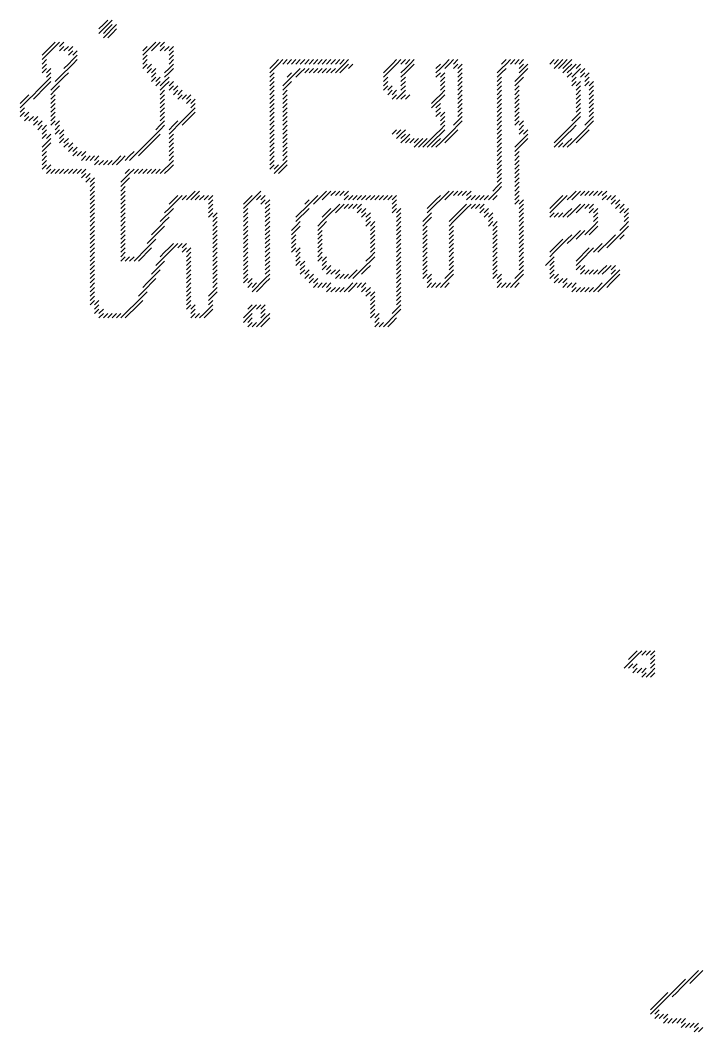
# Model space of a CAD drawing. Header units: metres. Extents: x 526 to 1383, y 73 to 1012.
# Drawn here: x 560 to 715.5, y 778 to 1009 of the extents above; entities that cross this region are included whole.
import ezdxf

# ---------------------------------------------------------------- set-up
doc = ezdxf.new("R2010")
doc.units = ezdxf.units.M

msp = doc.modelspace()

# ---------------------------------------------------------------- linework, layer by layer
for p, q in [((578, 1007), (579, 1008)), ((579, 1008), (580, 1009)), ((579, 1007), (580, 1008)), ((580, 1008), (581, 1009)), ((580, 1007), (581, 1008)), ((581, 1007), (582, 1008)), ((578, 1006), (579, 1007)), ((579, 1006), (580, 1007)), ((579, 1005), (580, 1006)), ((580, 1006), (581, 1007)), ((580, 1005), (581, 1006)), ((581, 1006), (582, 1007)), ((566, 1002), (567, 1003)), ((567, 1003), (568, 1004)), ((567, 1002), (568, 1003)), ((568, 1003), (569, 1004)), ((569, 1003), (570, 1004)), ((569, 1002), (570, 1003)), ((570, 1002), (571, 1003)), ((571, 1002), (572, 1003)), ((588, 1002), (589, 1003)), ((589, 1002), (590, 1003)), ((590, 1003), (591, 1004)), ((590, 1002), (591, 1003)), ((591, 1003), (592, 1004)), ((592, 1003), (593, 1004)), ((592, 1002), (593, 1003)), ((593, 1002), (594, 1003)), ((594, 1002), (595, 1003)), ((565, 1001), (566, 1002)), ((565, 1000), (566, 1001)), ((566, 1001), (567, 1002)), ((571, 1001), (572, 1002)), ((572, 1001), (573, 1002)), ((572, 1000), (573, 1001)), ((588, 1001), (589, 1002)), ((588, 1000), (589, 1001)), ((594, 1001), (595, 1002)), ((594, 1000), (595, 1001)), ((565, 999), (566, 1000)), ((565, 998), (566, 999)), ((565, 997), (566, 998)), ((566, 997), (567, 998)), ((570, 998), (571, 999)), ((570, 997), (571, 998)), ((571, 999), (572, 1000)), ((571, 998), (572, 999)), ((572, 999), (573, 1000)), ((588, 999), (589, 1000)), ((588, 998), (589, 999)), ((589, 998), (590, 999)), ((589, 997), (590, 998)), ((590, 997), (591, 998)), ((593, 997), (594, 998)), ((594, 999), (595, 1000)), ((594, 998), (595, 999)), ((594, 997), (595, 998)), ((617, 998), (618, 999)), ((617, 997), (618, 998)), ((618, 999), (619, 1000)), ((618, 998), (619, 999)), ((619, 999), (620, 1000)), ((620, 999), (621, 1000)), ((621, 999), (622, 1000)), ((622, 999), (623, 1000)), ((623, 999), (624, 1000)), ((623, 997), (624, 998)), ((624, 999), (625, 1000)), ((624, 997), (625, 998)), ((625, 999), (626, 1000)), ((625, 997), (626, 998)), ((626, 999), (627, 1000)), ((626, 997), (627, 998)), ((627, 999), (628, 1000)), ((627, 997), (628, 998)), ((628, 999), (629, 1000)), ((628, 997), (629, 998)), ((629, 999), (630, 1000)), ((629, 997), (630, 998)), ((630, 999), (631, 1000)), ((630, 997), (631, 998)), ((631, 999), (632, 1000)), ((631, 997), (632, 998)), ((632, 999), (633, 1000)), ((632, 997), (633, 998)), ((633, 999), (634, 1000)), ((633, 998), (634, 999)), ((633, 997), (634, 998)), ((634, 999), (635, 1000)), ((634, 998), (635, 999)), ((635, 998), (636, 999)), ((643, 997), (644, 998)), ((644, 998), (645, 999)), ((644, 997), (645, 998)), ((645, 999), (646, 1000)), ((645, 998), (646, 999)), ((646, 999), (647, 1000)), ((647, 999), (648, 1000)), ((647, 997), (648, 998)), ((648, 999), (649, 1000)), ((648, 998), (649, 999)), ((648, 997), (649, 998)), ((649, 999), (650, 1000)), ((649, 998), (650, 999)), ((655, 998), (656, 999)), ((655, 997), (656, 998)), ((656, 998), (657, 999)), ((657, 999), (658, 1000)), ((657, 998), (658, 999)), ((658, 999), (659, 1000)), ((659, 999), (660, 1000)), ((659, 998), (660, 999)), ((660, 998), (661, 999)), ((660, 997), (661, 998)), ((669, 997), (670, 998)), ((670, 999), (671, 1000)), ((670, 998), (671, 999)), ((670, 997), (671, 998)), ((671, 999), (672, 1000)), ((672, 999), (673, 1000)), ((673, 999), (674, 1000)), ((674, 999), (675, 1000)), ((674, 998), (675, 999)), ((674, 997), (675, 998)), ((675, 998), (676, 999)), ((675, 997), (676, 998)), ((681, 999), (682, 1000)), ((682, 999), (683, 1000)), ((682, 998), (683, 999)), ((683, 999), (684, 1000)), ((683, 998), (684, 999)), ((684, 999), (685, 1000)), ((684, 998), (685, 999)), ((684, 997), (685, 998)), ((685, 999), (686, 1000)), ((685, 998), (686, 999)), ((685, 997), (686, 998)), ((686, 998), (687, 999)), ((687, 998), (688, 999)), ((687, 997), (688, 998)), ((688, 997), (689, 998)), ((566, 996), (567, 997)), ((566, 995), (567, 996)), ((568, 995), (569, 996)), ((569, 996), (570, 997)), ((569, 995), (570, 996)), ((570, 996), (571, 997)), ((590, 996), (591, 997)), ((590, 995), (591, 996)), ((591, 995), (592, 996)), ((593, 996), (594, 997)), ((593, 995), (594, 996)), ((617, 996), (618, 997)), ((617, 995), (618, 996)), ((621, 996), (622, 997)), ((621, 995), (622, 996)), ((622, 996), (623, 997)), ((623, 996), (624, 997)), ((643, 996), (644, 997)), ((643, 995), (644, 996)), ((647, 996), (648, 997)), ((647, 995), (648, 996)), ((655, 996), (656, 997)), ((656, 996), (657, 997)), ((656, 995), (657, 996)), ((660, 996), (661, 997)), ((660, 995), (661, 996)), ((669, 996), (670, 997)), ((669, 995), (670, 996)), ((673, 995), (674, 996)), ((674, 996), (675, 997)), ((674, 995), (675, 996)), ((685, 996), (686, 997)), ((686, 996), (687, 997)), ((686, 995), (687, 996)), ((688, 996), (689, 997)), ((689, 996), (690, 997)), ((689, 995), (690, 996)), ((564, 993), (565, 994)), ((565, 994), (566, 995)), ((565, 993), (566, 994)), ((566, 994), (567, 995)), ((567, 993), (568, 994)), ((568, 994), (569, 995)), ((568, 993), (569, 994)), ((591, 994), (592, 995)), ((592, 994), (593, 995)), ((592, 993), (593, 994)), ((593, 994), (594, 995)), ((594, 994), (595, 995)), ((594, 993), (595, 994)), ((595, 993), (596, 994)), ((617, 994), (618, 995)), ((617, 993), (618, 994)), ((620, 994), (621, 995)), ((620, 993), (621, 994)), ((621, 994), (622, 995)), ((643, 994), (644, 995)), ((643, 993), (644, 994)), ((644, 993), (645, 994)), ((647, 994), (648, 995)), ((647, 993), (648, 994)), ((656, 994), (657, 995)), ((656, 993), (657, 994)), ((660, 994), (661, 995)), ((660, 993), (661, 994)), ((669, 994), (670, 995)), ((669, 993), (670, 994)), ((673, 994), (674, 995)), ((673, 993), (674, 994)), ((686, 994), (687, 995)), ((687, 994), (688, 995)), ((687, 993), (688, 994)), ((689, 994), (690, 995)), ((690, 994), (691, 995)), ((690, 993), (691, 994)), ((560, 990), (561, 991)), ((561, 991), (562, 992)), ((561, 990), (562, 991)), ((562, 991), (563, 992)), ((563, 992), (564, 993)), ((563, 991), (564, 992)), ((564, 992), (565, 993)), ((567, 992), (568, 993)), ((567, 991), (568, 992)), ((567, 990), (568, 991)), ((592, 992), (593, 993)), ((592, 991), (593, 992)), ((592, 990), (593, 991)), ((595, 992), (596, 993)), ((596, 992), (597, 993)), ((596, 991), (597, 992)), ((597, 991), (598, 992)), ((598, 991), (599, 992)), ((598, 990), (599, 991)), ((599, 990), (600, 991)), ((617, 992), (618, 993)), ((617, 991), (618, 992)), ((617, 990), (618, 991)), ((620, 992), (621, 993)), ((620, 991), (621, 992)), ((620, 990), (621, 991)), ((644, 992), (645, 993)), ((645, 992), (646, 993)), ((645, 991), (646, 992)), ((646, 991), (647, 992)), ((647, 992), (648, 993)), ((647, 991), (648, 992)), ((648, 991), (649, 992)), ((654, 990), (655, 991)), ((655, 991), (656, 992)), ((655, 990), (656, 991)), ((656, 992), (657, 993)), ((656, 991), (657, 992)), ((660, 992), (661, 993)), ((660, 991), (661, 992)), ((660, 990), (661, 991)), ((669, 992), (670, 993)), ((669, 991), (670, 992)), ((669, 990), (670, 991)), ((673, 992), (674, 993)), ((673, 991), (674, 992)), ((673, 990), (674, 991)), ((687, 992), (688, 993)), ((687, 991), (688, 992)), ((687, 990), (688, 991)), ((690, 992), (691, 993)), ((690, 991), (691, 992)), ((690, 990), (691, 991)), ((560, 989), (561, 990)), ((560, 988), (561, 989)), ((567, 989), (568, 990)), ((567, 988), (568, 989)), ((592, 989), (593, 990)), ((592, 988), (593, 989)), ((599, 989), (600, 990)), ((599, 988), (600, 989)), ((617, 989), (618, 990)), ((617, 988), (618, 989)), ((620, 989), (621, 990)), ((620, 988), (621, 989)), ((654, 989), (655, 990)), ((655, 989), (656, 990)), ((655, 988), (656, 989)), ((660, 989), (661, 990)), ((660, 988), (661, 989)), ((669, 989), (670, 990)), ((669, 988), (670, 989)), ((673, 989), (674, 990)), ((673, 988), (674, 989)), ((687, 989), (688, 990)), ((687, 988), (688, 989)), ((690, 989), (691, 990)), ((690, 988), (691, 989)), ((560, 987), (561, 988)), ((561, 987), (562, 988)), ((561, 986), (562, 987)), ((562, 986), (563, 987)), ((563, 986), (564, 987)), ((567, 987), (568, 988)), ((567, 986), (568, 987)), ((592, 987), (593, 988)), ((592, 986), (593, 987)), ((597, 986), (598, 987)), ((598, 987), (599, 988)), ((598, 986), (599, 987)), ((599, 987), (600, 988)), ((617, 987), (618, 988)), ((617, 986), (618, 987)), ((620, 987), (621, 988)), ((620, 986), (621, 987)), ((655, 987), (656, 988)), ((656, 987), (657, 988)), ((656, 986), (657, 987)), ((660, 987), (661, 988)), ((660, 986), (661, 987)), ((669, 987), (670, 988)), ((669, 986), (670, 987)), ((673, 987), (674, 988)), ((673, 986), (674, 987)), ((686, 986), (687, 987)), ((687, 987), (688, 988)), ((687, 986), (688, 987)), ((690, 987), (691, 988)), ((690, 986), (691, 987)), ((563, 985), (564, 986)), ((564, 985), (565, 986)), ((564, 984), (565, 985)), ((565, 984), (566, 985)), ((567, 985), (568, 986)), ((568, 985), (569, 986)), ((568, 984), (569, 985)), ((591, 984), (592, 985)), ((592, 985), (593, 986)), ((592, 984), (593, 985)), ((594, 984), (595, 985)), ((595, 985), (596, 986)), ((595, 984), (596, 985)), ((596, 985), (597, 986)), ((597, 985), (598, 986)), ((617, 985), (618, 986)), ((617, 984), (618, 985)), ((620, 985), (621, 986)), ((620, 984), (621, 985)), ((656, 985), (657, 986)), ((656, 984), (657, 985)), ((659, 985), (660, 986)), ((659, 984), (660, 985)), ((660, 985), (661, 986)), ((669, 985), (670, 986)), ((669, 984), (670, 985)), ((673, 985), (674, 986)), ((674, 985), (675, 986)), ((674, 984), (675, 985)), ((685, 984), (686, 985)), ((686, 985), (687, 986)), ((686, 984), (687, 985)), ((689, 985), (690, 986)), ((689, 984), (690, 985)), ((690, 985), (691, 986)), ((565, 983), (566, 984)), ((565, 982), (566, 983)), ((566, 982), (567, 983)), ((566, 981), (567, 982)), ((568, 983), (569, 984)), ((569, 983), (570, 984)), ((569, 982), (570, 983)), ((569, 981), (570, 982)), ((570, 981), (571, 982)), ((589, 981), (590, 982)), ((590, 982), (591, 983)), ((590, 981), (591, 982)), ((591, 983), (592, 984)), ((591, 982), (592, 983)), ((594, 983), (595, 984)), ((594, 982), (595, 983)), ((594, 981), (595, 982)), ((617, 983), (618, 984)), ((617, 982), (618, 983)), ((617, 981), (618, 982)), ((620, 983), (621, 984)), ((620, 982), (621, 983)), ((620, 981), (621, 982)), ((645, 983), (646, 984)), ((646, 983), (647, 984)), ((646, 982), (647, 983)), ((647, 983), (648, 984)), ((647, 982), (648, 983)), ((647, 981), (648, 982)), ((648, 982), (649, 983)), ((648, 981), (649, 982)), ((649, 981), (650, 982)), ((650, 981), (651, 982)), ((651, 981), (652, 982)), ((652, 981), (653, 982)), ((653, 981), (654, 982)), ((654, 982), (655, 983)), ((654, 981), (655, 982)), ((655, 983), (656, 984)), ((655, 982), (656, 983)), ((655, 981), (656, 982)), ((656, 983), (657, 984)), ((656, 981), (657, 982)), ((657, 982), (658, 983)), ((657, 981), (658, 982)), ((658, 983), (659, 984)), ((658, 982), (659, 983)), ((659, 983), (660, 984)), ((669, 983), (670, 984)), ((669, 982), (670, 983)), ((669, 981), (670, 982)), ((674, 983), (675, 984)), ((674, 981), (675, 982)), ((675, 983), (676, 984)), ((675, 982), (676, 983)), ((675, 981), (676, 982)), ((682, 981), (683, 982)), ((683, 982), (684, 983)), ((683, 981), (684, 982)), ((684, 983), (685, 984)), ((684, 982), (685, 983)), ((685, 983), (686, 984)), ((685, 981), (686, 982)), ((686, 981), (687, 982)), ((687, 982), (688, 983)), ((687, 981), (688, 982)), ((688, 983), (689, 984)), ((688, 982), (689, 983)), ((689, 983), (690, 984)), ((565, 980), (566, 981)), ((565, 979), (566, 980)), ((566, 980), (567, 981)), ((570, 980), (571, 981)), ((571, 980), (572, 981)), ((571, 979), (572, 980)), ((572, 979), (573, 980)), ((587, 979), (588, 980)), ((588, 980), (589, 981)), ((588, 979), (589, 980)), ((589, 980), (590, 981)), ((594, 980), (595, 981)), ((594, 979), (595, 980)), ((617, 980), (618, 981)), ((617, 979), (618, 980)), ((620, 980), (621, 981)), ((620, 979), (621, 980)), ((650, 980), (651, 981)), ((651, 980), (652, 981)), ((652, 980), (653, 981)), ((653, 980), (654, 981)), ((654, 980), (655, 981)), ((655, 980), (656, 981)), ((669, 980), (670, 981)), ((669, 979), (670, 980)), ((673, 980), (674, 981)), ((673, 979), (674, 980)), ((674, 980), (675, 981)), ((682, 980), (683, 981)), ((683, 980), (684, 981)), ((684, 980), (685, 981)), ((685, 980), (686, 981)), ((565, 978), (566, 979)), ((565, 977), (566, 978)), ((572, 978), (573, 979)), ((573, 978), (574, 979)), ((574, 978), (575, 979)), ((574, 977), (575, 978)), ((575, 977), (576, 978)), ((576, 977), (577, 978)), ((577, 977), (578, 978)), ((582, 977), (583, 978)), ((583, 977), (584, 978)), ((584, 977), (585, 978)), ((585, 978), (586, 979)), ((585, 977), (586, 978)), ((586, 978), (587, 979)), ((587, 978), (588, 979)), ((594, 978), (595, 979)), ((594, 977), (595, 978)), ((617, 978), (618, 979)), ((617, 977), (618, 978)), ((620, 978), (621, 979)), ((620, 977), (621, 978)), ((669, 978), (670, 979)), ((669, 977), (670, 978)), ((673, 978), (674, 979)), ((673, 977), (674, 978)), ((565, 976), (566, 977)), ((565, 975), (566, 976)), ((566, 975), (567, 976)), ((566, 974), (567, 975)), ((567, 974), (568, 975)), ((568, 974), (569, 975)), ((569, 974), (570, 975)), ((570, 974), (571, 975)), ((571, 974), (572, 975)), ((572, 974), (573, 975)), ((573, 974), (574, 975)), ((574, 974), (575, 975)), ((577, 976), (578, 977)), ((578, 976), (579, 977)), ((579, 976), (580, 977)), ((580, 976), (581, 977)), ((581, 976), (582, 977)), ((582, 976), (583, 977)), ((584, 974), (585, 975)), ((585, 974), (586, 975)), ((586, 974), (587, 975)), ((587, 974), (588, 975)), ((588, 974), (589, 975)), ((589, 974), (590, 975)), ((590, 974), (591, 975)), ((591, 974), (592, 975)), ((592, 974), (593, 975)), ((593, 975), (594, 976)), ((593, 974), (594, 975)), ((594, 976), (595, 977)), ((594, 975), (595, 976)), ((617, 976), (618, 977)), ((617, 975), (618, 976)), ((618, 975), (619, 976)), ((618, 974), (619, 975)), ((619, 975), (620, 976)), ((619, 974), (620, 975)), ((620, 976), (621, 977)), ((620, 975), (621, 976)), ((669, 976), (670, 977)), ((669, 975), (670, 976)), ((669, 974), (670, 975)), ((673, 976), (674, 977)), ((673, 975), (674, 976)), ((673, 974), (674, 975)), ((574, 973), (575, 974)), ((575, 973), (576, 974)), ((575, 972), (576, 973)), ((576, 972), (577, 973)), ((583, 972), (584, 973)), ((584, 973), (585, 974)), ((584, 972), (585, 973)), ((669, 973), (670, 974)), ((669, 972), (670, 973)), ((673, 973), (674, 974)), ((673, 972), (674, 973)), ((576, 971), (577, 972)), ((576, 970), (577, 971)), ((583, 971), (584, 972)), ((583, 970), (584, 971)), ((668, 970), (669, 971)), ((669, 971), (670, 972)), ((669, 970), (670, 971)), ((673, 971), (674, 972)), ((673, 970), (674, 971)), ((576, 969), (577, 970)), ((576, 968), (577, 969)), ((576, 967), (577, 968)), ((583, 969), (584, 970)), ((583, 968), (584, 969)), ((583, 967), (584, 968)), ((594, 967), (595, 968)), ((595, 968), (596, 969)), ((595, 967), (596, 968)), ((596, 968), (597, 969)), ((597, 968), (598, 969)), ((598, 968), (599, 969)), ((599, 969), (600, 970)), ((599, 968), (600, 969)), ((600, 969), (601, 970)), ((600, 968), (601, 969)), ((601, 968), (602, 969)), ((602, 968), (603, 969)), ((603, 968), (604, 969)), ((603, 967), (604, 968)), ((611, 967), (612, 968)), ((612, 968), (613, 969)), ((612, 967), (613, 968)), ((613, 968), (614, 969)), ((614, 969), (615, 970)), ((614, 968), (615, 969)), ((615, 968), (616, 969)), ((615, 967), (616, 968)), ((616, 967), (617, 968)), ((625, 967), (626, 968)), ((626, 967), (627, 968)), ((627, 968), (628, 969)), ((627, 967), (628, 968)), ((628, 968), (629, 969)), ((629, 969), (630, 970)), ((629, 968), (630, 969)), ((630, 969), (631, 970)), ((631, 969), (632, 970)), ((632, 969), (633, 970)), ((633, 969), (634, 970)), ((634, 969), (635, 970)), ((634, 968), (635, 969)), ((635, 968), (636, 969)), ((636, 968), (637, 969)), ((637, 968), (638, 969)), ((638, 968), (639, 969)), ((639, 968), (640, 969)), ((640, 968), (641, 969)), ((641, 968), (642, 969)), ((642, 968), (643, 969)), ((643, 968), (644, 969)), ((644, 968), (645, 969)), ((645, 968), (646, 969)), ((645, 967), (646, 968)), ((654, 967), (655, 968)), ((655, 968), (656, 969)), ((655, 967), (656, 968)), ((656, 968), (657, 969)), ((657, 969), (658, 970)), ((657, 968), (658, 969)), ((658, 969), (659, 970)), ((659, 969), (660, 970)), ((660, 969), (661, 970)), ((661, 969), (662, 970)), ((662, 969), (663, 970)), ((662, 968), (663, 969)), ((663, 968), (664, 969)), ((664, 968), (665, 969)), ((665, 968), (666, 969)), ((666, 968), (667, 969)), ((667, 968), (668, 969)), ((668, 969), (669, 970)), ((668, 968), (669, 969)), ((673, 969), (674, 970)), ((673, 968), (674, 969)), ((673, 967), (674, 968)), ((674, 967), (675, 968)), ((682, 967), (683, 968)), ((683, 968), (684, 969)), ((683, 967), (684, 968)), ((684, 968), (685, 969)), ((685, 968), (686, 969)), ((686, 969), (687, 970)), ((686, 968), (687, 969)), ((687, 969), (688, 970)), ((688, 969), (689, 970)), ((689, 969), (690, 970)), ((690, 969), (691, 970)), ((691, 969), (692, 970)), ((692, 969), (693, 970)), ((693, 969), (694, 970)), ((693, 968), (694, 969)), ((694, 968), (695, 969)), ((695, 968), (696, 969)), ((695, 967), (696, 968)), ((696, 967), (697, 968)), ((576, 966), (577, 967)), ((576, 965), (577, 966)), ((583, 966), (584, 967)), ((583, 965), (584, 966)), ((593, 965), (594, 966)), ((594, 966), (595, 967)), ((594, 965), (595, 966)), ((603, 966), (604, 967)), ((603, 965), (604, 966)), ((611, 966), (612, 967)), ((611, 965), (612, 966)), ((616, 966), (617, 967)), ((616, 965), (617, 966)), ((624, 965), (625, 966)), ((625, 966), (626, 967)), ((625, 965), (626, 966)), ((630, 965), (631, 966)), ((631, 965), (632, 966)), ((632, 966), (633, 967)), ((632, 965), (633, 966)), ((633, 966), (634, 967)), ((634, 966), (635, 967)), ((635, 966), (636, 967)), ((636, 966), (637, 967)), ((637, 966), (638, 967)), ((637, 965), (638, 966)), ((638, 965), (639, 966)), ((645, 966), (646, 967)), ((645, 965), (646, 966)), ((646, 965), (647, 966)), ((653, 966), (654, 967)), ((653, 965), (654, 966)), ((654, 966), (655, 967)), ((660, 965), (661, 966)), ((661, 966), (662, 967)), ((661, 965), (662, 966)), ((662, 966), (663, 967)), ((663, 966), (664, 967)), ((664, 966), (665, 967)), ((665, 966), (666, 967)), ((665, 965), (666, 966)), ((666, 965), (667, 966)), ((674, 966), (675, 967)), ((674, 965), (675, 966)), ((681, 966), (682, 967)), ((681, 965), (682, 966)), ((682, 966), (683, 967)), ((685, 965), (686, 966)), ((686, 965), (687, 966)), ((687, 966), (688, 967)), ((687, 965), (688, 966)), ((688, 966), (689, 967)), ((689, 966), (690, 967)), ((690, 966), (691, 967)), ((690, 965), (691, 966)), ((691, 965), (692, 966)), ((696, 966), (697, 967)), ((697, 966), (698, 967)), ((697, 965), (698, 966)), ((698, 965), (699, 966)), ((576, 964), (577, 965)), ((576, 963), (577, 964)), ((583, 964), (584, 965)), ((583, 963), (584, 964)), ((592, 963), (593, 964)), ((593, 964), (594, 965)), ((593, 963), (594, 964)), ((603, 964), (604, 965)), ((604, 964), (605, 965)), ((604, 963), (605, 964)), ((611, 964), (612, 965)), ((611, 963), (612, 964)), ((616, 964), (617, 965)), ((616, 963), (617, 964)), ((623, 964), (624, 965)), ((623, 963), (624, 964)), ((624, 964), (625, 965)), ((629, 964), (630, 965)), ((629, 963), (630, 964)), ((630, 964), (631, 965)), ((638, 964), (639, 965)), ((639, 964), (640, 965)), ((639, 963), (640, 964)), ((646, 964), (647, 965)), ((646, 963), (647, 964)), ((652, 963), (653, 964)), ((653, 964), (654, 965)), ((653, 963), (654, 964)), ((658, 963), (659, 964)), ((659, 964), (660, 965)), ((659, 963), (660, 964)), ((660, 964), (661, 965)), ((666, 964), (667, 965)), ((667, 964), (668, 965)), ((667, 963), (668, 964)), ((674, 964), (675, 965)), ((674, 963), (675, 964)), ((681, 964), (682, 965)), ((682, 964), (683, 965)), ((683, 964), (684, 965)), ((684, 964), (685, 965)), ((685, 964), (686, 965)), ((691, 964), (692, 965)), ((691, 963), (692, 964)), ((698, 964), (699, 965)), ((698, 963), (699, 964)), ((576, 962), (577, 963)), ((576, 961), (577, 962)), ((576, 960), (577, 961)), ((583, 962), (584, 963)), ((583, 961), (584, 962)), ((583, 960), (584, 961)), ((590, 960), (591, 961)), ((591, 961), (592, 962)), ((591, 960), (592, 961)), ((592, 962), (593, 963)), ((592, 961), (593, 962)), ((604, 962), (605, 963)), ((604, 961), (605, 962)), ((604, 960), (605, 961)), ((611, 962), (612, 963)), ((611, 961), (612, 962)), ((611, 960), (612, 961)), ((616, 962), (617, 963)), ((616, 961), (617, 962)), ((616, 960), (617, 961)), ((622, 961), (623, 962)), ((622, 960), (623, 961)), ((623, 962), (624, 963)), ((623, 961), (624, 962)), ((628, 962), (629, 963)), ((628, 961), (629, 962)), ((628, 960), (629, 961)), ((629, 962), (630, 963)), ((639, 962), (640, 963)), ((640, 962), (641, 963)), ((640, 961), (641, 962)), ((640, 960), (641, 961)), ((646, 962), (647, 963)), ((646, 961), (647, 962)), ((646, 960), (647, 961)), ((652, 962), (653, 963)), ((652, 961), (653, 962)), ((652, 960), (653, 961)), ((658, 962), (659, 963)), ((658, 961), (659, 962)), ((658, 960), (659, 961)), ((667, 962), (668, 963)), ((668, 962), (669, 963)), ((668, 961), (669, 962)), ((668, 960), (669, 961)), ((674, 962), (675, 963)), ((674, 961), (675, 962)), ((674, 960), (675, 961)), ((687, 960), (688, 961)), ((688, 960), (689, 961)), ((689, 960), (690, 961)), ((690, 961), (691, 962)), ((690, 960), (691, 961)), ((691, 962), (692, 963)), ((691, 961), (692, 962)), ((697, 961), (698, 962)), ((697, 960), (698, 961)), ((698, 962), (699, 963)), ((698, 961), (699, 962)), ((576, 959), (577, 960)), ((576, 958), (577, 959)), ((583, 959), (584, 960)), ((583, 958), (584, 959)), ((589, 958), (590, 959)), ((590, 959), (591, 960)), ((590, 958), (591, 959)), ((604, 959), (605, 960)), ((604, 958), (605, 959)), ((611, 959), (612, 960)), ((611, 958), (612, 959)), ((616, 959), (617, 960)), ((616, 958), (617, 959)), ((622, 959), (623, 960)), ((622, 958), (623, 959)), ((628, 959), (629, 960)), ((628, 958), (629, 959)), ((640, 959), (641, 960)), ((640, 958), (641, 959)), ((646, 959), (647, 960)), ((646, 958), (647, 959)), ((652, 959), (653, 960)), ((652, 958), (653, 959)), ((658, 959), (659, 960)), ((658, 958), (659, 959)), ((668, 959), (669, 960)), ((668, 958), (669, 959)), ((674, 959), (675, 960)), ((674, 958), (675, 959)), ((683, 958), (684, 959)), ((684, 958), (685, 959)), ((685, 959), (686, 960)), ((685, 958), (686, 959)), ((686, 959), (687, 960)), ((687, 959), (688, 960)), ((694, 958), (695, 959)), ((695, 959), (696, 960)), ((695, 958), (696, 959)), ((696, 959), (697, 960)), ((697, 959), (698, 960)), ((576, 957), (577, 958)), ((576, 956), (577, 957)), ((583, 957), (584, 958)), ((583, 956), (584, 957)), ((588, 956), (589, 957)), ((589, 957), (590, 958)), ((589, 956), (590, 957)), ((593, 956), (594, 957)), ((594, 957), (595, 958)), ((594, 956), (595, 957)), ((595, 957), (596, 958)), ((596, 957), (597, 958)), ((597, 957), (598, 958)), ((597, 956), (598, 957)), ((598, 956), (599, 957)), ((604, 957), (605, 958)), ((604, 956), (605, 957)), ((611, 957), (612, 958)), ((611, 956), (612, 957)), ((616, 957), (617, 958)), ((616, 956), (617, 957)), ((622, 957), (623, 958)), ((622, 956), (623, 957)), ((623, 956), (624, 957)), ((628, 957), (629, 958)), ((628, 956), (629, 957)), ((640, 957), (641, 958)), ((640, 956), (641, 957)), ((646, 957), (647, 958)), ((646, 956), (647, 957)), ((652, 957), (653, 958)), ((652, 956), (653, 957)), ((658, 957), (659, 958)), ((658, 956), (659, 957)), ((668, 957), (669, 958)), ((668, 956), (669, 957)), ((674, 957), (675, 958)), ((674, 956), (675, 957)), ((681, 956), (682, 957)), ((682, 957), (683, 958)), ((682, 956), (683, 957)), ((683, 957), (684, 958)), ((689, 956), (690, 957)), ((690, 956), (691, 957)), ((691, 956), (692, 957)), ((692, 957), (693, 958)), ((692, 956), (693, 957)), ((693, 957), (694, 958)), ((694, 957), (695, 958)), ((576, 955), (577, 956)), ((576, 954), (577, 955)), ((583, 955), (584, 956)), ((583, 954), (584, 955)), ((584, 954), (585, 955)), ((585, 954), (586, 955)), ((586, 954), (587, 955)), ((587, 955), (588, 956)), ((587, 954), (588, 955)), ((588, 955), (589, 956)), ((592, 955), (593, 956)), ((592, 954), (593, 955)), ((593, 955), (594, 956)), ((598, 955), (599, 956)), ((598, 954), (599, 955)), ((604, 955), (605, 956)), ((604, 954), (605, 955)), ((611, 955), (612, 956)), ((611, 954), (612, 955)), ((616, 955), (617, 956)), ((616, 954), (617, 955)), ((623, 955), (624, 956)), ((623, 954), (624, 955)), ((628, 955), (629, 956)), ((628, 954), (629, 955)), ((629, 954), (630, 955)), ((639, 954), (640, 955)), ((640, 955), (641, 956)), ((640, 954), (641, 955)), ((646, 955), (647, 956)), ((646, 954), (647, 955)), ((652, 955), (653, 956)), ((652, 954), (653, 955)), ((658, 955), (659, 956)), ((658, 954), (659, 955)), ((668, 955), (669, 956)), ((668, 954), (669, 955)), ((674, 955), (675, 956)), ((674, 954), (675, 955)), ((681, 955), (682, 956)), ((681, 954), (682, 955)), ((687, 954), (688, 955)), ((688, 955), (689, 956)), ((688, 954), (689, 955)), ((689, 955), (690, 956)), ((576, 953), (577, 954)), ((576, 952), (577, 953)), ((576, 951), (577, 952)), ((590, 951), (591, 952)), ((591, 953), (592, 954)), ((591, 952), (592, 953)), ((591, 951), (592, 952)), ((592, 953), (593, 954)), ((598, 953), (599, 954)), ((598, 952), (599, 953)), ((598, 951), (599, 952)), ((604, 953), (605, 954)), ((604, 952), (605, 953)), ((604, 951), (605, 952)), ((611, 953), (612, 954)), ((611, 952), (612, 953)), ((611, 951), (612, 952)), ((616, 953), (617, 954)), ((616, 952), (617, 953)), ((616, 951), (617, 952)), ((623, 953), (624, 954)), ((624, 953), (625, 954)), ((624, 952), (625, 953)), ((624, 951), (625, 952)), ((625, 951), (626, 952)), ((629, 953), (630, 954)), ((629, 952), (630, 953)), ((630, 952), (631, 953)), ((630, 951), (631, 952)), ((631, 951), (632, 952)), ((632, 951), (633, 952)), ((636, 951), (637, 952)), ((637, 951), (638, 952)), ((638, 952), (639, 953)), ((638, 951), (639, 952)), ((639, 953), (640, 954)), ((639, 952), (640, 953)), ((646, 953), (647, 954)), ((646, 952), (647, 953)), ((646, 951), (647, 952)), ((652, 953), (653, 954)), ((652, 952), (653, 953)), ((652, 951), (653, 952)), ((658, 953), (659, 954)), ((658, 952), (659, 953)), ((658, 951), (659, 952)), ((668, 953), (669, 954)), ((668, 952), (669, 953)), ((668, 951), (669, 952)), ((674, 953), (675, 954)), ((674, 952), (675, 953)), ((674, 951), (675, 952)), ((680, 953), (681, 954)), ((681, 953), (682, 954)), ((681, 952), (682, 953)), ((681, 951), (682, 952)), ((687, 953), (688, 954)), ((687, 952), (688, 953)), ((688, 952), (689, 953)), ((688, 951), (689, 952)), ((689, 951), (690, 952)), ((690, 951), (691, 952)), ((691, 951), (692, 952)), ((692, 951), (693, 952)), ((693, 952), (694, 953)), ((693, 951), (694, 952)), ((694, 952), (695, 953)), ((695, 952), (696, 953)), ((695, 951), (696, 952)), ((696, 951), (697, 952)), ((576, 950), (577, 951)), ((576, 949), (577, 950)), ((589, 949), (590, 950)), ((590, 950), (591, 951)), ((590, 949), (591, 950)), ((598, 950), (599, 951)), ((598, 949), (599, 950)), ((604, 950), (605, 951)), ((604, 949), (605, 950)), ((611, 950), (612, 951)), ((611, 949), (612, 950)), ((612, 949), (613, 950)), ((615, 949), (616, 950)), ((616, 950), (617, 951)), ((616, 949), (617, 950)), ((625, 950), (626, 951)), ((626, 950), (627, 951)), ((626, 949), (627, 950)), ((627, 949), (628, 950)), ((632, 950), (633, 951)), ((633, 950), (634, 951)), ((634, 950), (635, 951)), ((635, 950), (636, 951)), ((636, 950), (637, 951)), ((646, 950), (647, 951)), ((646, 949), (647, 950)), ((652, 950), (653, 951)), ((653, 950), (654, 951)), ((653, 949), (654, 950)), ((657, 950), (658, 951)), ((657, 949), (658, 950)), ((658, 950), (659, 951)), ((668, 950), (669, 951)), ((669, 950), (670, 951)), ((669, 949), (670, 950)), ((673, 950), (674, 951)), ((673, 949), (674, 950)), ((674, 950), (675, 951)), ((681, 950), (682, 951)), ((682, 950), (683, 951)), ((682, 949), (683, 950)), ((683, 949), (684, 950)), ((684, 949), (685, 950)), ((694, 949), (695, 950)), ((695, 950), (696, 951)), ((695, 949), (696, 950)), ((696, 950), (697, 951)), ((576, 948), (577, 949)), ((576, 947), (577, 948)), ((588, 948), (589, 949)), ((588, 947), (589, 948)), ((589, 948), (590, 949)), ((598, 948), (599, 949)), ((598, 947), (599, 948)), ((604, 948), (605, 949)), ((604, 947), (605, 948)), ((612, 948), (613, 949)), ((613, 948), (614, 949)), ((613, 947), (614, 948)), ((614, 948), (615, 949)), ((614, 947), (615, 948)), ((615, 948), (616, 949)), ((627, 948), (628, 949)), ((628, 948), (629, 949)), ((629, 948), (630, 949)), ((630, 948), (631, 949)), ((630, 947), (631, 948)), ((631, 947), (632, 948)), ((632, 947), (633, 948)), ((633, 947), (634, 948)), ((634, 947), (635, 948)), ((635, 948), (636, 949)), ((635, 947), (636, 948)), ((636, 948), (637, 949)), ((637, 948), (638, 949)), ((638, 948), (639, 949)), ((638, 947), (639, 948)), ((639, 947), (640, 948)), ((646, 948), (647, 949)), ((646, 947), (647, 948)), ((653, 948), (654, 949)), ((654, 948), (655, 949)), ((655, 948), (656, 949)), ((656, 948), (657, 949)), ((657, 948), (658, 949)), ((669, 948), (670, 949)), ((670, 948), (671, 949)), ((671, 948), (672, 949)), ((672, 948), (673, 949)), ((673, 948), (674, 949)), ((684, 948), (685, 949)), ((685, 948), (686, 949)), ((686, 948), (687, 949)), ((686, 947), (687, 948)), ((687, 947), (688, 948)), ((688, 947), (689, 948)), ((689, 947), (690, 948)), ((690, 947), (691, 948)), ((691, 947), (692, 948)), ((692, 948), (693, 949)), ((692, 947), (693, 948)), ((693, 948), (694, 949)), ((694, 948), (695, 949)), ((576, 946), (577, 947)), ((576, 945), (577, 946)), ((576, 944), (577, 945)), ((577, 944), (578, 945)), ((586, 944), (587, 945)), ((587, 946), (588, 947)), ((587, 945), (588, 946)), ((587, 944), (588, 945)), ((588, 946), (589, 947)), ((598, 946), (599, 947)), ((598, 945), (599, 946)), ((598, 944), (599, 945)), ((603, 946), (604, 947)), ((603, 945), (604, 946)), ((603, 944), (604, 945)), ((604, 946), (605, 947)), ((639, 946), (640, 947)), ((640, 946), (641, 947)), ((640, 945), (641, 946)), ((640, 944), (641, 945)), ((646, 946), (647, 947)), ((646, 945), (647, 946)), ((646, 944), (647, 945)), ((577, 943), (578, 944)), ((577, 942), (578, 943)), ((578, 942), (579, 943)), ((584, 942), (585, 943)), ((585, 943), (586, 944)), ((585, 942), (586, 943)), ((586, 943), (587, 944)), ((598, 943), (599, 944)), ((599, 943), (600, 944)), ((599, 942), (600, 943)), ((602, 942), (603, 943)), ((603, 943), (604, 944)), ((603, 942), (604, 943)), ((612, 943), (613, 944)), ((612, 942), (613, 943)), ((613, 943), (614, 944)), ((614, 943), (615, 944)), ((615, 943), (616, 944)), ((615, 942), (616, 943)), ((640, 943), (641, 944)), ((640, 942), (641, 943)), ((645, 942), (646, 943)), ((646, 943), (647, 944)), ((646, 942), (647, 943)), ((578, 941), (579, 942)), ((579, 941), (580, 942)), ((580, 941), (581, 942)), ((581, 941), (582, 942)), ((582, 941), (583, 942)), ((583, 941), (584, 942)), ((584, 941), (585, 942)), ((599, 941), (600, 942)), ((600, 941), (601, 942)), ((601, 941), (602, 942)), ((602, 941), (603, 942)), ((611, 941), (612, 942)), ((611, 940), (612, 941)), ((612, 941), (613, 942)), ((612, 940), (613, 941)), ((615, 941), (616, 942)), ((615, 940), (616, 941)), ((616, 941), (617, 942)), ((616, 940), (617, 941)), ((640, 941), (641, 942)), ((641, 941), (642, 942)), ((641, 940), (642, 941)), ((644, 940), (645, 941)), ((645, 941), (646, 942)), ((645, 940), (646, 941)), ((612, 939), (613, 940)), ((613, 939), (614, 940)), ((614, 939), (615, 940)), ((615, 939), (616, 940)), ((641, 939), (642, 940)), ((642, 939), (643, 940)), ((643, 939), (644, 940)), ((644, 939), (645, 940)), ((699, 863), (700, 864)), ((700, 864), (701, 865)), ((700, 863), (701, 864)), ((701, 864), (702, 865)), ((702, 864), (703, 865)), ((703, 864), (704, 865)), ((704, 864), (705, 865)), ((704, 863), (705, 864)), ((698, 861), (699, 862)), ((699, 862), (700, 863)), ((699, 861), (700, 862)), ((700, 861), (701, 862)), ((704, 862), (705, 863)), ((704, 861), (705, 862)), ((700, 860), (701, 861)), ((701, 860), (702, 861)), ((702, 860), (703, 861)), ((702, 859), (703, 860)), ((703, 859), (704, 860)), ((704, 860), (705, 861)), ((704, 859), (705, 860)), ((713, 790), (714, 791)), ((714, 791), (715, 792)), ((714, 790), (715, 791)), ((715, 791), (716, 792)), ((709, 787), (710, 788)), ((710, 788), (711, 789)), ((710, 787), (711, 788)), ((711, 789), (712, 790)), ((711, 788), (712, 789)), ((712, 789), (713, 790)), ((713, 789), (714, 790)), ((706, 785), (707, 786)), ((707, 786), (708, 787)), ((707, 785), (708, 786)), ((708, 786), (709, 787)), ((709, 786), (710, 787)), ((704, 783), (705, 784)), ((705, 784), (706, 785)), ((705, 783), (706, 784)), ((706, 784), (707, 785)), ((704, 782), (705, 783)), ((705, 782), (706, 783)), ((705, 781), (706, 782)), ((706, 781), (707, 782)), ((707, 781), (708, 782)), ((707, 780), (708, 781)), ((708, 780), (709, 781)), ((709, 780), (710, 781)), ((710, 780), (711, 781)), ((711, 780), (712, 781)), ((711, 779), (712, 780)), ((712, 779), (713, 780)), ((713, 779), (714, 780)), ((714, 779), (715, 780)), ((714, 778), (715, 779)), ((715, 778), (716, 779))]:
    msp.add_line(p, q)

doc.saveas('drawing.dxf')
